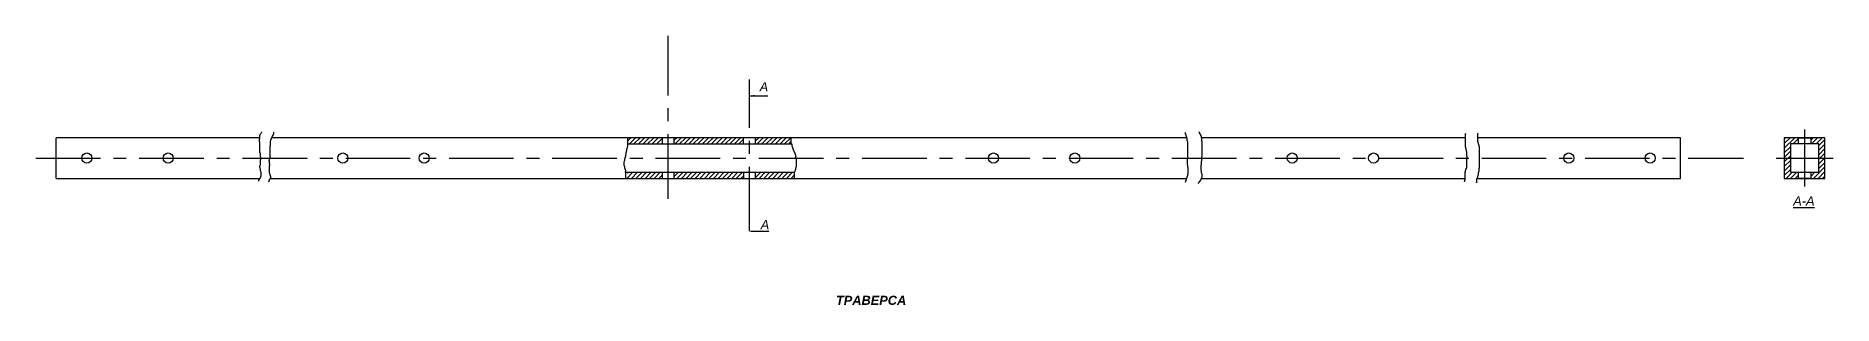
# Model space of a CAD drawing. Header units: millimetres. Extents: x -10 to 874, y -62 to 70.
import ezdxf

# ---------------------------------------------------------------- set-up
doc = ezdxf.new("R2010")
doc.units = ezdxf.units.MM
doc.linetypes.add('CENTER', pattern=[50.8, 31.75, -6.35, 6.35, -6.35])
doc.layers.get('0').update_dxf_attribs({"color": 18, "lineweight": 25, "true_color": 0x000000})
doc.styles.add('textstyle3', font='YuGothR.ttc')
doc.dimstyles.new('QCADDimStyle', dxfattribs={"dimtxt": 2.5, "dimasz": 2.5, "dimexe": 1.25, "dimexo": 0.625, "dimtad": 1, "dimtoh": 1, "dimdec": 4, "dimdsep": 46, "dimtxsty": 'Standard', "dimcen": 0.09, "dimadec": 0, "dimazin": 2, "dimtfac": 1, "dimtdec": 4, "dimtofl": 0, "dimtmove": 2, "dimatfit": 3, "dimfxl": 1, "dimtolj": 1, "dimtzin": 0, "dimarcsym": 0})

msp = doc.modelspace()

# ---------------------------------------------------------------- hatches: boundary and pattern name
at = {"transparency": 33554687}
h = msp.add_hatch(dxfattribs=at)
h.set_pattern_fill('ANSI31', color=256, scale=0.5, style=0, pattern_type=0)
h.paths.add_polyline_path([(298, 20), (281.19, 20), (281.19, 17), (298, 17)], flags=0)
h = msp.add_hatch(dxfattribs=at)
h.set_pattern_fill('ANSI31', color=256, scale=0.5, style=0, pattern_type=0)
h.paths.add_polyline_path([(338, 20), (304, 20), (304, 17), (338, 17)], flags=0)
h = msp.add_hatch(dxfattribs=at)
h.set_pattern_fill('ANSI31', color=256, scale=0.5, style=0, pattern_type=0)
h.paths.add_polyline_path([(361.41, 20), (344, 20), (344, 17), (361.41, 17)], flags=0)
h = msp.add_hatch(dxfattribs=at)
h.set_pattern_fill('ANSI31', color=256, scale=0.5, style=0, pattern_type=0)
h.paths.add_polyline_path([(857, 20), (850, 20), (850, 10), (850, 0), (857, 0), (857, 3), (853, 3), (853, 10), (853, 17), (857, 17)], flags=0)
h = msp.add_hatch(dxfattribs=at)
h.set_pattern_fill('ANSI31', color=256, scale=0.5, style=0, pattern_type=0)
h.paths.add_polyline_path([(870, 20), (863, 20), (863, 17), (867, 17), (867, 10), (867, 3), (863, 3), (863, 0), (870, 0), (870, 10)], flags=0)
h = msp.add_hatch(dxfattribs=at)
h.set_pattern_fill('ANSI31', color=256, scale=0.5, style=0, pattern_type=0)
h.paths.add_polyline_path([(297.96, 3.01), (281.15, 3.01), (280, 0), (297.96, 0.01)], flags=0)
h = msp.add_hatch(dxfattribs=at)
h.set_pattern_fill('ANSI31', color=256, scale=0.5, style=0, pattern_type=0)
h.paths.add_polyline_path([(338, 3), (304.1, 2.99), (304.1, -0.01), (338, 0)], flags=0)
h = msp.add_hatch(dxfattribs=at)
h.set_pattern_fill('ANSI31', color=256, scale=0.5, style=0, pattern_type=0)
h.paths.add_polyline_path([(362.98, 3.01), (344.12, 3), (344.12, 0), (362.98, 0)], flags=0)

# ---------------------------------------------------------------- linework, layer by layer
at = {"linetype": 'CENTER'}
for p, q in [((301, -10), (301, 70)), ((341, -26.01), (341, 48.59)), ((860, 24), (860, -4)), ((-10, 10), (830, 10)), ((846, 10), (874, 10))]:
    msp.add_line(p, q, dxfattribs=at)
for p, q in [((0, 0), (0, 20)), ((100.04, 19.46), (100.12, 19.63)), ((100.04, 19.38), (100.04, 19.46)), ((100.04, 19.12), (100.04, 19.38)), ((100.04, 18.87), (100.04, 19.12)), ((100.04, 18.7), (100.04, 18.87)), ((100.04, 18.53), (100.04, 18.7)), ((100.04, 18.2), (100.04, 18.53)), ((100.04, 18.03), (100.04, 18.2)), ((100.12, 17.86), (100.04, 18.03)), ((100.12, 21.15), (100.21, 21.4)), ((100.12, 21.06), (100.12, 21.15)), ((100.12, 20.9), (100.12, 21.06)), ((100.12, 20.81), (100.12, 20.9)), ((100.12, 20.9), (100.12, 20.9)), ((100.12, 20.64), (100.12, 20.81)), ((100.12, 20.47), (100.12, 20.64)), ((100.12, 20.39), (100.12, 20.47)), ((100.12, 20.31), (100.12, 20.39)), ((100.12, 20.14), (100.12, 20.31)), ((100.12, 19.97), (100.12, 20.14)), ((100.12, 19.72), (100.12, 19.97)), ((100.12, 19.63), (100.12, 19.72)), ((100.12, 17.61), (100.12, 17.86)), ((100.21, 21.4), (100.29, 21.4)), ((100.29, 21.4), (100.38, 21.66)), ((100.38, 21.66), (100.54, 21.74)), ((100.54, 21.74), (100.63, 21.99)), ((100.63, 21.99), (100.71, 22.16)), ((100.71, 22.16), (100.88, 22.5)), ((100.88, 22.5), (101.05, 22.67)), ((101.05, 22.67), (101.14, 22.75)), ((101.14, 22.84), (101.14, 22.92)), ((101.14, 22.75), (101.14, 22.84)), ((105.35, 18.45), (105.27, 18.2)), ((105.27, 18.2), (105.27, 18.11)), ((105.27, 18.11), (105.27, 17.94)), ((105.27, 17.94), (105.27, 17.77)), ((105.27, 17.77), (105.27, 17.69)), ((105.27, 17.69), (105.27, 17.52)), ((105.44, 18.7), (105.35, 18.7)), ((105.35, 18.7), (105.35, 18.45)), ((105.35, 18.45), (105.35, 18.45)), ((105.52, 18.96), (105.44, 18.96)), ((105.44, 18.96), (105.44, 18.87)), ((105.44, 18.87), (105.44, 18.79)), ((105.44, 18.79), (105.44, 18.7)), ((105.61, 19.29), (105.52, 19.21)), ((105.52, 19.21), (105.52, 19.12)), ((105.52, 19.12), (105.52, 18.96)), ((105.69, 19.38), (105.61, 19.29)), ((105.78, 19.46), (105.69, 19.38)), ((105.86, 19.72), (105.78, 19.72)), ((105.78, 19.72), (105.78, 19.63)), ((105.78, 19.63), (105.78, 19.46)), ((105.78, 19.46), (105.78, 19.46)), ((105.94, 19.88), (105.86, 19.8)), ((105.86, 19.8), (105.86, 19.72)), ((105.86, 19.72), (105.86, 19.72)), ((106.03, 20.05), (105.94, 19.97)), ((105.94, 19.97), (105.94, 19.97)), ((105.94, 19.97), (105.94, 19.88)), ((106.11, 20.31), (106.03, 20.22)), ((106.03, 20.22), (106.03, 20.22)), ((106.03, 20.22), (106.03, 20.14)), ((106.03, 20.14), (106.03, 20.05)), ((106.2, 20.47), (106.11, 20.39)), ((106.11, 20.39), (106.11, 20.31)), ((106.28, 20.64), (106.2, 20.56)), ((106.2, 20.56), (106.2, 20.47)), ((106.2, 20.47), (106.2, 20.47)), ((106.37, 20.98), (106.28, 20.9)), ((106.28, 20.9), (106.28, 20.81)), ((106.28, 20.81), (106.28, 20.73)), ((106.28, 20.73), (106.28, 20.64)), ((106.45, 21.06), (106.37, 20.98)), ((106.37, 20.98), (106.37, 20.98)), ((106.53, 21.23), (106.45, 21.23)), ((106.45, 21.23), (106.45, 21.15)), ((106.45, 21.15), (106.45, 21.06)), ((106.62, 21.49), (106.53, 21.49)), ((106.53, 21.49), (106.53, 21.4)), ((106.53, 21.4), (106.53, 21.32)), ((106.53, 21.32), (106.53, 21.23)), ((106.53, 21.23), (106.53, 21.23)), ((106.7, 21.66), (106.62, 21.66)), ((106.62, 21.66), (106.62, 21.57)), ((106.62, 21.57), (106.62, 21.49)), ((106.79, 21.82), (106.7, 21.74)), ((106.7, 21.74), (106.7, 21.74)), ((106.7, 21.74), (106.7, 21.66)), ((106.87, 22.75), (106.79, 22.58)), ((106.79, 22.58), (106.79, 22.5)), ((106.79, 22.5), (106.79, 22.41)), ((106.79, 22.41), (106.79, 22.33)), ((106.79, 22.33), (106.79, 22.25)), ((106.79, 22.25), (106.79, 22.16)), ((106.79, 22.16), (106.79, 21.99)), ((106.79, 21.99), (106.79, 21.91)), ((106.79, 21.91), (106.79, 21.82)), ((281.19, 17), (281.19, 20)), ((304, 17), (304, 20)), ((338, 17), (338, 20)), ((344, 17), (344, 20)), ((361.41, 20.03), (361.41, 17)), ((361.78, 19.93), (361.78, 19.93)), ((555.44, 22.35), (555.44, 22.55)), ((555.44, 22.25), (555.44, 22.35)), ((555.54, 22.15), (555.44, 22.25)), ((555.54, 21.84), (555.54, 22.15)), ((555.54, 21.74), (555.54, 21.84)), ((555.75, 21.44), (555.54, 21.74)), ((555.75, 21.34), (555.75, 21.44)), ((555.75, 21.23), (555.75, 21.34)), ((555.75, 21.13), (555.75, 21.23)), ((555.75, 21.23), (555.75, 21.23)), ((555.85, 20.93), (555.75, 21.13)), ((555.85, 20.83), (555.85, 20.93)), ((555.95, 20.63), (555.85, 20.83)), ((555.95, 20.53), (555.95, 20.63)), ((556.05, 20.32), (555.95, 20.53)), ((556.05, 20.12), (556.05, 20.32)), ((556.05, 20.32), (556.05, 20.32)), ((556.05, 20.02), (556.05, 20.12)), ((556.05, 19.92), (556.05, 20.02)), ((556.05, 19.82), (556.05, 19.92)), ((556.25, 19.72), (556.05, 19.82)), ((556.25, 19.51), (556.25, 19.72)), ((556.35, 19.21), (556.25, 19.51)), ((556.35, 19.01), (556.35, 19.21)), ((556.35, 18.8), (556.35, 19.01)), ((556.35, 18.6), (556.35, 18.8)), ((556.46, 18.5), (556.35, 18.6)), ((556.46, 18.3), (556.46, 18.5)), ((556.46, 18.2), (556.46, 18.3)), ((556.46, 18.1), (556.46, 18.2)), ((556.56, 17.89), (556.46, 18.1)), ((556.56, 17.69), (556.56, 17.89)), ((556.56, 17.59), (556.56, 17.69)), ((562.02, 22.85), (562.02, 22.75)), ((562.02, 22.75), (562.12, 22.75)), ((562.12, 22.75), (562.12, 22.55)), ((562.12, 22.55), (562.23, 22.55)), ((562.23, 22.55), (562.23, 22.55)), ((562.23, 22.55), (562.33, 22.45)), ((562.33, 22.45), (562.33, 22.35)), ((562.33, 22.35), (562.33, 22.25)), ((562.33, 22.25), (562.43, 22.15)), ((562.43, 22.15), (562.43, 22.04)), ((562.43, 22.04), (562.53, 21.94)), ((562.53, 21.94), (562.63, 21.94)), ((562.63, 21.94), (562.63, 21.84)), ((562.63, 21.84), (562.63, 21.74)), ((562.63, 21.74), (562.63, 21.64)), ((562.63, 21.64), (562.63, 21.64)), ((562.63, 21.64), (562.73, 21.54)), ((562.73, 21.54), (562.73, 21.44)), ((562.73, 21.44), (562.83, 21.34)), ((562.83, 21.34), (562.93, 21.34)), ((562.93, 21.34), (562.93, 21.23)), ((562.93, 21.23), (562.93, 21.13)), ((562.93, 21.13), (563.04, 21.03)), ((563.04, 21.03), (563.04, 21.03)), ((563.04, 21.03), (563.04, 20.93)), ((563.04, 20.93), (563.14, 20.83)), ((563.14, 20.83), (563.14, 20.73)), ((563.14, 20.73), (563.14, 20.73)), ((563.14, 20.73), (563.24, 20.53)), ((563.24, 20.53), (563.24, 20.42)), ((563.24, 20.42), (563.24, 20.42)), ((563.24, 20.42), (563.24, 20.32)), ((563.24, 20.32), (563.24, 20.22)), ((563.24, 20.22), (563.34, 20.12)), ((563.34, 20.12), (563.34, 20.12)), ((563.34, 20.12), (563.34, 20.02)), ((563.34, 20.02), (563.34, 19.82)), ((563.34, 19.82), (563.34, 19.82)), ((563.34, 19.82), (563.34, 19.72)), ((563.34, 19.72), (563.34, 19.61)), ((563.34, 19.61), (563.34, 19.51)), ((563.34, 19.51), (563.34, 19.51)), ((563.34, 19.51), (563.34, 19.41)), ((563.34, 19.41), (563.34, 19.31)), ((563.34, 19.31), (563.34, 19.21)), ((563.34, 19.21), (563.34, 19.11)), ((563.34, 19.11), (563.34, 19.01)), ((563.34, 19.01), (563.34, 18.91)), ((563.34, 18.91), (563.34, 18.8)), ((563.34, 18.8), (563.34, 18.6)), ((563.34, 18.6), (563.34, 18.6)), ((563.34, 18.6), (563.34, 18.5)), ((563.34, 18.5), (563.34, 18.4)), ((563.34, 18.4), (563.34, 18.3)), ((563.34, 18.3), (563.44, 18.3)), ((563.44, 18.3), (563.44, 18.2)), ((563.44, 18.2), (563.44, 17.99)), ((563.44, 17.99), (563.44, 17.69)), ((563.44, 17.69), (563.44, 17.69)), ((563.44, 17.69), (563.54, 17.49)), ((693.19, 21.87), (693.19, 21.99)), ((693.19, 21.99), (693.19, 21.87)), ((693.19, 21.74), (693.19, 21.87)), ((693.19, 21.5), (693.19, 21.74)), ((693.19, 21.26), (693.19, 21.5)), ((693.19, 21.14), (693.19, 21.26)), ((693.19, 21.02), (693.19, 21.14)), ((693.19, 20.89), (693.19, 21.02)), ((693.19, 21.02), (693.19, 21.02)), ((693.19, 20.77), (693.19, 20.89)), ((693.19, 20.65), (693.19, 20.77)), ((693.19, 20.41), (693.19, 20.65)), ((693.19, 20.29), (693.19, 20.41)), ((693.19, 20.04), (693.19, 20.29)), ((693.19, 19.92), (693.19, 20.04)), ((693.19, 19.68), (693.19, 19.92)), ((693.19, 19.56), (693.19, 19.68)), ((693.19, 19.31), (693.19, 19.56)), ((693.19, 19.56), (693.19, 19.56)), ((693.19, 19.19), (693.19, 19.31)), ((693.19, 18.83), (693.19, 19.19)), ((693.19, 19.19), (693.19, 19.19)), ((693.19, 18.59), (693.19, 18.83)), ((693.19, 18.46), (693.19, 18.59)), ((693.19, 18.22), (693.19, 18.46)), ((693.19, 17.98), (693.19, 18.22)), ((693.19, 17.74), (693.19, 17.98)), ((693.19, 17.37), (693.19, 17.74)), ((693.19, 17.74), (693.19, 17.74)), ((699.02, 22.23), (699.02, 22.11)), ((699.02, 22.11), (699.02, 21.99)), ((699.02, 21.99), (699.02, 21.87)), ((699.02, 21.87), (699.02, 21.87)), ((699.02, 21.87), (699.02, 21.87)), ((699.02, 21.87), (699.02, 21.74)), ((699.02, 21.74), (699.02, 21.62)), ((699.02, 21.62), (699.02, 21.5)), ((699.02, 21.5), (699.02, 21.5)), ((699.02, 21.5), (699.02, 21.38)), ((699.02, 21.38), (699.02, 21.26)), ((699.02, 21.26), (699.02, 21.14)), ((699.02, 21.14), (699.02, 21.14)), ((699.02, 21.14), (699.02, 21.02)), ((699.02, 21.02), (699.02, 20.89)), ((699.02, 20.89), (699.02, 20.77)), ((699.02, 20.77), (699.02, 20.77)), ((699.02, 20.77), (699.02, 20.65)), ((699.02, 20.65), (699.02, 20.53)), ((699.02, 20.53), (699.02, 20.41)), ((699.02, 20.41), (699.02, 20.41)), ((699.02, 20.41), (699.02, 20.29)), ((699.02, 20.29), (699.02, 20.17)), ((699.02, 20.17), (699.02, 20.04)), ((699.02, 20.04), (699.02, 20.04)), ((699.02, 20.04), (699.02, 19.92)), ((699.02, 19.92), (699.02, 19.8)), ((699.02, 19.8), (699.02, 19.68)), ((699.02, 19.68), (699.02, 19.68)), ((699.02, 19.68), (699.02, 19.56)), ((699.02, 19.56), (699.02, 19.44)), ((699.02, 19.44), (699.02, 19.31)), ((699.02, 19.31), (699.02, 19.31)), ((699.02, 19.31), (699.02, 19.19)), ((699.02, 19.19), (699.02, 19.07)), ((699.02, 19.07), (699.14, 18.95)), ((699.14, 18.95), (699.14, 18.95)), ((699.14, 18.95), (699.14, 18.83)), ((699.14, 18.83), (699.14, 18.71)), ((699.14, 18.71), (699.14, 18.59)), ((699.14, 18.59), (699.14, 18.59)), ((699.14, 18.59), (699.14, 18.34)), ((699.14, 18.34), (699.14, 18.22)), ((699.14, 18.22), (699.14, 18.22)), ((699.14, 18.22), (699.14, 18.1)), ((699.14, 18.1), (699.26, 17.98)), ((699.26, 17.98), (699.26, 17.86)), ((699.26, 17.86), (699.26, 17.86)), ((699.26, 17.86), (699.26, 17.74)), ((699.26, 17.74), (699.26, 17.61)), ((799, 0), (799, 20)), ((857, 20), (850, 20)), ((850, 20), (850, 0)), ((863, 20), (857, 20)), ((857, 17), (857, 20)), ((857, 20), (863, 20)), ((870, 20), (863, 20)), ((863, 20), (863, 17)), ((870, 0), (870, 20)), ((100.12, 17.44), (100.12, 17.61)), ((100.12, 17.18), (100.12, 17.44)), ((100.12, 16.85), (100.12, 17.18)), ((100.12, 16.68), (100.12, 16.85)), ((100.12, 16.34), (100.12, 16.68)), ((100.12, 16.09), (100.12, 16.34)), ((100.12, 15.83), (100.12, 16.09)), ((100.12, 15.67), (100.12, 15.83)), ((100.12, 15.41), (100.12, 15.67)), ((100.12, 15.16), (100.12, 15.41)), ((100.12, 14.91), (100.12, 15.16)), ((100.12, 14.74), (100.12, 14.91)), ((100.12, 14.4), (100.12, 14.74)), ((100.12, 14.32), (100.12, 14.4)), ((100.12, 14.15), (100.12, 14.32)), ((100.12, 13.89), (100.12, 14.15)), ((100.12, 13.64), (100.12, 13.89)), ((100.21, 13.3), (100.12, 13.64)), ((100.21, 13.05), (100.21, 13.3)), ((100.21, 12.8), (100.21, 13.05)), ((100.29, 12.63), (100.21, 12.8)), ((100.29, 12.38), (100.29, 12.63)), ((100.38, 12.12), (100.29, 12.38)), ((100.38, 11.87), (100.38, 12.12)), ((100.46, 11.53), (100.38, 11.87)), ((100.46, 11.36), (100.46, 11.53)), ((100.46, 11.11), (100.46, 11.36)), ((100.46, 10.86), (100.46, 11.11)), ((100.54, 10.77), (100.46, 10.86)), ((100.54, 10.52), (100.54, 10.77)), ((100.63, 10.27), (100.54, 10.52)), ((100.54, 9.17), (100.63, 9.34)), ((100.54, 8.83), (100.54, 9.17)), ((100.63, 10.18), (100.63, 10.27)), ((100.63, 10.01), (100.63, 10.18)), ((100.63, 9.85), (100.63, 10.01)), ((100.63, 9.76), (100.63, 9.85)), ((100.63, 9.68), (100.63, 9.76)), ((100.63, 9.34), (100.63, 9.68)), ((104.76, 9.34), (104.68, 9.25)), ((104.68, 9.25), (104.68, 9.09)), ((104.68, 9.09), (104.68, 8.83)), ((104.85, 9.68), (104.76, 9.59)), ((104.76, 9.59), (104.76, 9.34)), ((104.93, 10.1), (104.85, 9.93)), ((104.85, 9.93), (104.85, 9.85)), ((104.85, 9.85), (104.85, 9.68)), ((105.02, 10.35), (104.93, 10.18)), ((104.93, 10.18), (104.93, 10.1)), ((105.1, 11.45), (105.02, 11.36)), ((105.02, 11.36), (105.02, 11.28)), ((105.02, 11.28), (105.02, 11.11)), ((105.02, 11.11), (105.02, 11.03)), ((105.02, 11.03), (105.02, 10.94)), ((105.02, 10.94), (105.02, 10.69)), ((105.02, 10.69), (105.02, 10.52)), ((105.02, 10.52), (105.02, 10.35)), ((105.18, 15.92), (105.1, 15.75)), ((105.1, 15.75), (105.1, 15.67)), ((105.1, 15.67), (105.1, 15.58)), ((105.1, 15.58), (105.1, 15.41)), ((105.1, 15.41), (105.1, 15.24)), ((105.1, 15.24), (105.1, 15.08)), ((105.1, 15.08), (105.1, 14.82)), ((105.1, 14.82), (105.1, 14.74)), ((105.1, 14.74), (105.1, 14.65)), ((105.1, 14.65), (105.1, 14.57)), ((105.1, 14.57), (105.1, 14.4)), ((105.1, 14.4), (105.1, 14.32)), ((105.1, 14.32), (105.1, 14.23)), ((105.1, 14.23), (105.1, 14.06)), ((105.1, 14.06), (105.1, 13.89)), ((105.1, 13.89), (105.1, 13.81)), ((105.1, 13.81), (105.1, 13.73)), ((105.1, 13.73), (105.1, 13.64)), ((105.1, 13.64), (105.1, 13.56)), ((105.1, 13.56), (105.1, 13.47)), ((105.1, 13.47), (105.1, 13.3)), ((105.1, 13.3), (105.1, 13.14)), ((105.1, 13.14), (105.1, 12.88)), ((105.1, 12.88), (105.1, 12.88)), ((105.1, 12.88), (105.1, 12.63)), ((105.1, 12.63), (105.1, 12.46)), ((105.1, 12.46), (105.1, 12.38)), ((105.1, 12.38), (105.1, 12.29)), ((105.1, 12.29), (105.1, 12.21)), ((105.1, 12.21), (105.1, 11.87)), ((105.1, 11.87), (105.1, 11.79)), ((105.1, 11.79), (105.1, 11.7)), ((105.1, 11.7), (105.1, 11.62)), ((105.1, 11.62), (105.1, 11.45)), ((105.27, 17.35), (105.18, 17.02)), ((105.18, 17.02), (105.18, 16.93)), ((105.18, 16.93), (105.18, 16.68)), ((105.18, 16.68), (105.18, 16.68)), ((105.18, 16.68), (105.18, 16.59)), ((105.18, 16.59), (105.18, 16.43)), ((105.18, 16.43), (105.18, 16.34)), ((105.18, 16.34), (105.18, 16.17)), ((105.18, 16.17), (105.18, 15.92)), ((105.27, 17.52), (105.27, 17.44)), ((105.27, 17.44), (105.27, 17.35)), ((279.51, 8.6), (279.63, 8.96)), ((279.63, 9.32), (279.87, 10.16)), ((279.63, 8.96), (279.63, 9.32)), ((279.87, 10.16), (280.11, 11.12)), ((280.11, 11.36), (280.23, 11.6)), ((280.11, 11.12), (280.11, 11.36)), ((280.23, 11.6), (280.35, 11.84)), ((280.35, 12.92), (280.47, 13.04)), ((280.35, 12.56), (280.35, 12.92)), ((280.35, 12.44), (280.35, 12.56)), ((280.35, 12.2), (280.35, 12.44)), ((280.35, 11.84), (280.35, 12.2)), ((280.47, 13.28), (280.59, 13.64)), ((280.47, 13.04), (280.47, 13.28)), ((280.59, 13.64), (280.71, 14)), ((280.71, 14.36), (280.83, 14.84)), ((280.71, 14.24), (280.71, 14.36)), ((280.71, 14), (280.71, 14.24)), ((280.83, 14.84), (280.95, 15.2)), ((280.95, 15.44), (281.07, 15.92)), ((280.95, 15.2), (280.95, 15.44)), ((281.07, 16.4), (281.19, 16.76)), ((281.07, 15.92), (281.07, 16.4)), ((281.19, 16.76), (281.19, 17)), ((361.66, 17.05), (361.66, 17.05)), ((361.66, 17.05), (361.66, 16.93)), ((361.66, 16.93), (361.78, 16.93)), ((361.78, 16.93), (361.78, 16.69)), ((361.78, 16.69), (361.78, 16.69)), ((361.78, 16.69), (361.78, 16.33)), ((361.78, 16.33), (361.78, 16.33)), ((361.78, 16.33), (361.9, 15.97)), ((361.9, 15.97), (362.02, 15.73)), ((362.02, 15.73), (362.02, 15.49)), ((362.02, 15.49), (362.14, 15.37)), ((362.14, 15.37), (362.14, 15.13)), ((362.14, 15.13), (362.14, 15.01)), ((362.14, 15.01), (362.14, 14.89)), ((362.14, 14.89), (362.26, 14.89)), ((362.26, 14.89), (362.26, 14.77)), ((362.26, 14.77), (362.38, 14.65)), ((362.38, 14.65), (362.38, 14.41)), ((362.38, 14.41), (362.5, 14.29)), ((362.5, 14.29), (362.5, 14.17)), ((362.5, 14.17), (362.5, 14.05)), ((362.5, 14.05), (362.5, 13.93)), ((362.5, 13.93), (362.62, 13.81)), ((362.62, 13.81), (362.62, 13.69)), ((362.62, 13.69), (362.86, 13.45)), ((362.86, 13.45), (362.86, 13.21)), ((362.86, 13.21), (362.98, 13.09)), ((362.98, 13.09), (362.98, 12.97)), ((362.98, 12.97), (363.1, 12.73)), ((363.1, 12.73), (363.1, 12.73)), ((363.1, 12.73), (363.22, 12.61)), ((363.22, 12.61), (363.22, 12.37)), ((363.22, 12.37), (363.22, 12.25)), ((363.22, 12.25), (363.34, 12.01)), ((363.34, 12.01), (363.46, 12.01)), ((363.46, 12.01), (363.46, 11.77)), ((363.46, 11.77), (363.58, 11.65)), ((363.58, 11.65), (363.58, 11.41)), ((363.58, 11.41), (363.58, 11.29)), ((363.58, 11.29), (363.58, 11.29)), ((363.58, 11.29), (363.58, 11.17)), ((363.58, 11.17), (363.58, 11.05)), ((363.58, 11.05), (363.58, 10.93)), ((363.58, 10.93), (363.7, 10.93)), ((363.7, 10.93), (363.7, 10.69)), ((363.7, 10.69), (363.7, 10.57)), ((363.7, 10.57), (363.82, 10.33)), ((363.82, 10.33), (363.82, 10.21)), ((363.82, 10.21), (363.94, 10.09)), ((363.94, 10.09), (363.94, 9.97)), ((363.94, 9.97), (363.94, 9.85)), ((363.94, 9.85), (363.94, 9.61)), ((363.94, 9.61), (363.94, 9.49)), ((363.94, 9.49), (363.94, 9.25)), ((363.94, 9.25), (363.94, 9.13)), ((363.94, 9.13), (363.94, 8.89)), ((363.94, 8.89), (363.94, 8.41)), ((556.46, 10), (556.56, 10.2)), ((556.46, 9.59), (556.46, 10)), ((556.46, 9.39), (556.46, 9.59)), ((556.46, 9.09), (556.46, 9.39)), ((556.46, 8.88), (556.46, 9.09)), ((556.46, 8.58), (556.46, 8.88)), ((556.56, 17.29), (556.56, 17.59)), ((556.56, 17.19), (556.56, 17.29)), ((556.56, 16.88), (556.56, 17.19)), ((556.56, 16.68), (556.56, 16.88)), ((556.56, 16.27), (556.56, 16.68)), ((556.56, 15.87), (556.56, 16.27)), ((556.56, 15.77), (556.56, 15.87)), ((556.56, 15.67), (556.56, 15.77)), ((556.56, 15.46), (556.56, 15.67)), ((556.56, 15.16), (556.56, 15.46)), ((556.56, 14.55), (556.56, 15.16)), ((556.56, 14.25), (556.56, 14.55)), ((556.56, 14.15), (556.56, 14.25)), ((556.56, 13.64), (556.56, 14.15)), ((556.56, 13.44), (556.56, 13.64)), ((556.56, 13.64), (556.56, 13.64)), ((556.56, 13.14), (556.56, 13.44)), ((556.56, 12.83), (556.56, 13.14)), ((556.56, 12.73), (556.56, 12.83)), ((556.56, 12.33), (556.56, 12.73)), ((556.56, 12.12), (556.56, 12.33)), ((556.56, 11.82), (556.56, 12.12)), ((556.56, 11.52), (556.56, 11.82)), ((556.56, 11.31), (556.56, 11.52)), ((556.56, 11.01), (556.56, 11.31)), ((556.56, 10.91), (556.56, 11.01)), ((556.56, 10.61), (556.56, 10.91)), ((556.56, 10.4), (556.56, 10.61)), ((556.56, 10.3), (556.56, 10.4)), ((556.56, 10.2), (556.56, 10.3)), ((563.44, 10.81), (563.34, 10.5)), ((563.34, 10.5), (563.34, 10.3)), ((563.34, 10.3), (563.34, 9.9)), ((563.34, 9.9), (563.34, 9.8)), ((563.34, 9.8), (563.34, 9.69)), ((563.34, 9.69), (563.34, 9.39)), ((563.34, 9.39), (563.34, 9.19)), ((563.34, 9.19), (563.34, 8.88)), ((563.34, 8.88), (563.34, 8.58)), ((563.54, 11.31), (563.44, 11.21)), ((563.44, 11.21), (563.44, 11.01)), ((563.44, 11.01), (563.44, 10.81)), ((563.54, 17.49), (563.54, 17.39)), ((563.54, 17.39), (563.54, 17.19)), ((563.54, 17.19), (563.54, 17.08)), ((563.54, 17.08), (563.54, 16.98)), ((563.54, 16.98), (563.54, 16.88)), ((563.54, 16.88), (563.54, 16.78)), ((563.54, 16.78), (563.54, 16.68)), ((563.54, 16.68), (563.54, 16.58)), ((563.54, 16.58), (563.54, 16.38)), ((563.54, 16.38), (563.54, 16.27)), ((563.54, 16.27), (563.54, 16.17)), ((563.54, 16.17), (563.54, 15.97)), ((563.54, 15.97), (563.54, 15.67)), ((563.54, 15.67), (563.54, 15.57)), ((563.54, 15.57), (563.54, 15.36)), ((563.54, 15.36), (563.54, 15.16)), ((563.54, 15.16), (563.54, 15.06)), ((563.54, 15.06), (563.54, 14.86)), ((563.54, 14.86), (563.54, 14.76)), ((563.54, 14.76), (563.54, 14.45)), ((563.54, 14.45), (563.54, 14.25)), ((563.54, 14.25), (563.54, 14.05)), ((563.54, 14.05), (563.54, 13.74)), ((563.54, 13.74), (563.54, 13.74)), ((563.54, 13.74), (563.54, 13.44)), ((563.54, 13.44), (563.54, 13.24)), ((563.54, 13.24), (563.54, 13.14)), ((563.54, 13.14), (563.54, 12.83)), ((563.54, 12.83), (563.54, 12.73)), ((563.54, 12.73), (563.54, 12.53)), ((563.54, 12.53), (563.54, 12.43)), ((563.54, 12.43), (563.54, 12.22)), ((563.54, 12.22), (563.54, 12.02)), ((563.54, 12.02), (563.54, 11.72)), ((563.54, 11.72), (563.54, 11.52)), ((563.54, 11.52), (563.54, 11.31)), ((693.19, 17.13), (693.19, 17.37)), ((693.19, 17.37), (693.19, 17.37)), ((693.19, 16.89), (693.19, 17.13)), ((693.19, 16.64), (693.19, 16.89)), ((693.19, 16.52), (693.19, 16.64)), ((693.19, 16.28), (693.19, 16.52)), ((693.19, 16.04), (693.19, 16.28)), ((693.19, 16.28), (693.19, 16.28)), ((693.19, 15.91), (693.19, 16.04)), ((693.19, 15.67), (693.19, 15.91)), ((693.19, 15.55), (693.19, 15.67)), ((693.31, 15.31), (693.19, 15.55)), ((693.43, 14.94), (693.31, 15.31)), ((693.43, 14.7), (693.43, 14.94)), ((693.55, 14.46), (693.43, 14.7)), ((693.55, 14.09), (693.55, 14.46)), ((693.67, 13.73), (693.55, 14.09)), ((693.67, 13.36), (693.67, 13.73)), ((693.67, 13.24), (693.67, 13.36)), ((693.79, 13), (693.67, 13.24)), ((693.79, 12.76), (693.79, 13)), ((693.91, 12.63), (693.79, 12.76)), ((693.79, 8.99), (693.91, 9.11)), ((693.79, 8.87), (693.79, 8.99)), ((693.79, 8.62), (693.79, 8.87)), ((693.91, 12.27), (693.91, 12.63)), ((693.91, 12.15), (693.91, 12.27)), ((693.91, 11.9), (693.91, 12.15)), ((693.91, 11.66), (693.91, 11.9)), ((693.91, 11.42), (693.91, 11.66)), ((693.91, 11.18), (693.91, 11.42)), ((693.91, 11.05), (693.91, 11.18)), ((694.04, 10.81), (693.91, 11.05)), ((693.91, 9.6), (694.04, 9.72)), ((693.91, 9.48), (693.91, 9.6)), ((693.91, 9.35), (693.91, 9.48)), ((693.91, 9.23), (693.91, 9.35)), ((693.91, 9.35), (693.91, 9.35)), ((693.91, 9.11), (693.91, 9.23)), ((694.04, 10.69), (694.04, 10.81)), ((694.04, 10.81), (694.04, 10.81)), ((694.04, 10.57), (694.04, 10.69)), ((694.04, 10.45), (694.04, 10.57)), ((694.04, 10.33), (694.04, 10.45)), ((694.04, 10.08), (694.04, 10.33)), ((694.04, 9.96), (694.04, 10.08)), ((694.04, 9.72), (694.04, 9.96)), ((699.26, 17.61), (699.26, 17.49)), ((699.26, 17.49), (699.26, 17.49)), ((699.26, 17.49), (699.38, 17.49)), ((699.38, 17.49), (699.38, 17.37)), ((699.38, 17.37), (699.38, 17.25)), ((699.38, 17.25), (699.38, 17.13)), ((699.38, 17.13), (699.5, 17.13)), ((699.5, 17.13), (699.5, 17.13)), ((699.5, 17.13), (699.5, 17.01)), ((699.5, 17.01), (699.62, 16.89)), ((699.62, 16.89), (699.62, 16.76)), ((699.62, 16.76), (699.62, 16.76)), ((699.62, 16.76), (699.62, 16.64)), ((699.62, 16.64), (699.62, 16.52)), ((699.62, 16.52), (699.62, 16.4)), ((699.62, 16.4), (699.62, 16.4)), ((699.62, 16.4), (699.75, 16.4)), ((699.75, 16.4), (699.75, 16.28)), ((699.75, 16.28), (699.75, 16.16)), ((699.75, 16.16), (699.75, 16.04)), ((699.75, 16.04), (699.75, 16.04)), ((699.75, 16.04), (699.75, 15.79)), ((699.75, 15.79), (699.75, 15.67)), ((699.75, 15.67), (699.87, 15.67)), ((699.87, 15.67), (699.87, 15.55)), ((699.87, 15.55), (699.87, 15.43)), ((699.87, 15.43), (699.87, 15.31)), ((699.87, 15.31), (699.99, 15.31)), ((699.99, 15.31), (699.99, 15.31)), ((699.99, 15.31), (699.99, 15.18)), ((699.99, 15.18), (699.99, 15.06)), ((699.99, 15.06), (699.99, 14.94)), ((699.99, 14.94), (699.99, 14.94)), ((699.99, 14.94), (699.99, 14.82)), ((699.99, 14.82), (699.99, 14.7)), ((699.99, 14.7), (699.99, 14.58)), ((699.99, 14.58), (699.99, 14.58)), ((699.99, 14.58), (699.99, 14.58)), ((699.99, 14.58), (699.99, 14.46)), ((699.99, 14.46), (699.99, 14.21)), ((699.99, 14.21), (699.99, 14.21)), ((699.99, 14.21), (699.99, 14.09)), ((699.99, 14.09), (699.99, 13.97)), ((699.99, 13.97), (699.99, 13.85)), ((699.99, 13.85), (699.99, 13.85)), ((699.99, 13.85), (699.99, 13.73)), ((699.99, 13.73), (699.99, 13.48)), ((699.99, 13.48), (699.99, 13.36)), ((699.99, 13.36), (699.99, 13.12)), ((699.99, 13.12), (699.99, 13.12)), ((699.99, 13.12), (699.99, 12.76)), ((699.99, 12.76), (699.99, 12.76)), ((699.99, 12.76), (699.99, 12.63)), ((699.99, 12.63), (699.99, 12.51)), ((699.99, 12.51), (699.99, 12.39)), ((699.99, 12.39), (699.99, 12.39)), ((699.99, 12.39), (699.99, 12.03)), ((699.99, 12.03), (699.99, 12.03)), ((699.99, 12.03), (699.99, 11.9)), ((699.99, 11.9), (699.99, 11.66)), ((699.99, 11.66), (699.99, 11.54)), ((699.99, 11.54), (699.99, 11.42)), ((699.99, 11.42), (699.99, 11.3)), ((699.99, 11.3), (699.99, 11.05)), ((699.99, 11.05), (699.99, 10.93)), ((699.99, 10.93), (699.99, 10.57)), ((699.99, 10.57), (699.99, 10.45)), ((699.99, 10.45), (699.99, 10.2)), ((699.99, 10.2), (699.99, 9.96)), ((699.99, 9.96), (699.99, 9.84)), ((699.99, 9.84), (699.99, 9.6)), ((699.99, 9.6), (699.99, 9.35)), ((699.99, 9.35), (699.99, 9.11)), ((699.99, 9.11), (699.99, 8.75)), ((857, 17), (853, 17)), ((853, 17), (853, 3)), ((863, 17), (857, 17)), ((863, 17), (857, 17)), ((867, 17), (863, 17)), ((867, 3), (867, 17)), ((0, 0), (100, 0)), ((100.12, -0.02), (100.21, 0.06)), ((100.21, 6.22), (100.29, 6.39)), ((100.21, 5.96), (100.21, 6.22)), ((100.21, 6.22), (100.21, 6.22)), ((100.21, 5.8), (100.21, 5.96)), ((100.21, 5.71), (100.21, 5.8)), ((100.21, 5.63), (100.21, 5.71)), ((100.21, 5.46), (100.21, 5.63)), ((100.21, 5.29), (100.21, 5.46)), ((100.29, 5.12), (100.21, 5.29)), ((100.21, 0.06), (100.29, 0.14)), ((100.29, 6.47), (100.38, 6.72)), ((100.29, 6.39), (100.29, 6.47)), ((100.29, 4.95), (100.29, 5.12)), ((100.29, 4.87), (100.29, 4.95)), ((100.38, 4.61), (100.29, 4.87)), ((100.29, 0.14), (100.38, 0.14)), ((100.38, 7.74), (100.46, 8.16)), ((100.38, 7.48), (100.38, 7.74)), ((100.38, 7.31), (100.38, 7.48)), ((100.38, 7.15), (100.38, 7.31)), ((100.38, 6.98), (100.38, 7.15)), ((100.38, 6.81), (100.38, 6.98)), ((100.38, 6.72), (100.38, 6.81)), ((100.38, 4.45), (100.38, 4.61)), ((100.46, 4.19), (100.38, 4.45)), ((100.38, 0.31), (100.38, 0.4)), ((100.38, 0.4), (100.46, 0.4)), ((100.38, 0.23), (100.38, 0.31)), ((100.38, 0.14), (100.38, 0.23)), ((100.46, 8.16), (100.54, 8.41)), ((100.46, 4.11), (100.46, 4.19)), ((100.46, 4.19), (100.46, 4.19)), ((100.46, 3.86), (100.46, 4.11)), ((100.54, 3.69), (100.46, 3.86)), ((100.46, 0.48), (100.46, 0.57)), ((100.46, 0.57), (100.54, 0.57)), ((100.46, 0.4), (100.46, 0.48)), ((100.54, 8.41), (100.54, 8.83)), ((100.54, 3.52), (100.54, 3.69)), ((100.63, 3.35), (100.54, 3.52)), ((100.54, 0.65), (100.63, 0.73)), ((100.54, 0.57), (100.54, 0.65)), ((100.71, 3.01), (100.63, 3.35)), ((100.63, 0.9), (100.71, 1.07)), ((100.63, 0.82), (100.63, 0.9)), ((100.63, 0.73), (100.63, 0.82)), ((100.71, 2.93), (100.71, 3.01)), ((100.71, 2.76), (100.71, 2.93)), ((100.71, 2.67), (100.71, 2.76)), ((100.71, 2.51), (100.71, 2.67)), ((100.71, 2.67), (100.71, 2.67)), ((100.71, 2.42), (100.71, 2.51)), ((100.8, 2.17), (100.71, 2.42)), ((100.71, 1.41), (100.8, 1.49)), ((100.71, 1.32), (100.71, 1.41)), ((100.71, 1.41), (100.71, 1.41)), ((100.71, 1.24), (100.71, 1.32)), ((100.71, 1.16), (100.71, 1.24)), ((100.71, 1.07), (100.71, 1.16)), ((100.8, 2.08), (100.8, 2.17)), ((100.8, 1.92), (100.8, 2.08)), ((100.8, 1.83), (100.8, 1.92)), ((100.8, 1.92), (100.8, 1.92)), ((100.8, 1.75), (100.8, 1.83)), ((100.8, 1.66), (100.8, 1.75)), ((100.8, 1.58), (100.8, 1.66)), ((100.8, 1.66), (100.8, 1.66)), ((100.8, 1.49), (100.8, 1.58)), ((104.68, 8.83), (104.59, 8.75)), ((104.59, 8.75), (104.59, 8.66)), ((104.59, 8.66), (104.68, 8.5)), ((104.68, 8.5), (104.68, 8.33)), ((104.68, 8.33), (104.68, 8.16)), ((104.68, 8.16), (104.68, 7.99)), ((104.68, 7.99), (104.68, 7.9)), ((104.68, 7.9), (104.68, 7.82)), ((104.68, 7.82), (104.76, 7.65)), ((104.76, 7.65), (104.76, 7.57)), ((104.76, 7.57), (104.76, 7.48)), ((104.76, 7.48), (104.85, 7.06)), ((104.85, 6.39), (104.76, 6.13)), ((104.76, 6.13), (104.76, 6.05)), ((104.76, 6.05), (104.76, 5.88)), ((104.76, 5.88), (104.76, 5.71)), ((104.76, 5.71), (104.76, 5.54)), ((104.76, 5.54), (104.76, 5.29)), ((104.76, 5.29), (104.76, 5.04)), ((104.76, 5.04), (104.76, 4.78)), ((104.76, 4.78), (104.76, 4.7)), ((104.76, 4.7), (104.76, 4.53)), ((104.76, 4.53), (104.76, 4.36)), ((104.76, 4.36), (104.76, 4.19)), ((104.76, 4.19), (104.76, 4.02)), ((104.76, 4.02), (104.76, 4.02)), ((104.76, 4.02), (104.76, 3.77)), ((104.76, 3.77), (104.76, 3.6)), ((104.76, 3.6), (104.76, 3.52)), ((104.76, 3.52), (104.76, 3.35)), ((104.76, 3.35), (104.76, 3.1)), ((104.76, 3.1), (104.76, 3.01)), ((104.76, 3.01), (104.76, 2.84)), ((104.76, 2.84), (104.76, 2.67)), ((104.76, 2.67), (104.85, 2.51)), ((104.85, 7.06), (104.85, 6.98)), ((104.85, 6.98), (104.85, 6.81)), ((104.85, 6.81), (104.85, 6.56)), ((104.85, 6.56), (104.85, 6.39)), ((104.85, 2.51), (104.93, 2.42)), ((104.93, 2.42), (104.93, 2.25)), ((104.93, 2.25), (105.02, 2)), ((105.02, 2), (105.1, 1.83)), ((105.1, 1.83), (105.1, 1.75)), ((105.1, 1.75), (105.18, 1.66)), ((105.18, 1.66), (105.18, 1.49)), ((105.18, 1.49), (105.27, 1.32)), ((105.27, 1.32), (105.27, 1.24)), ((105.27, 1.24), (105.35, 1.16)), ((105.35, 0.23), (105.27, 0.14)), ((105.27, 0.14), (105.27, -0.02)), ((105.27, 0), (280, 0)), ((105.35, 1.16), (105.44, 0.99)), ((105.44, 0.48), (105.35, 0.23)), ((105.44, 0.99), (105.44, 0.99)), ((105.44, 0.99), (105.44, 0.9)), ((105.44, 0.9), (105.44, 0.73)), ((105.44, 0.73), (105.44, 0.65)), ((105.44, 0.65), (105.44, 0.48)), ((279.39, 8), (279.51, 8.6)), ((279.39, 7.52), (279.39, 8)), ((279.39, 7.16), (279.39, 7.52)), ((279.39, 6.92), (279.39, 7.16)), ((279.39, 6.8), (279.39, 6.92)), ((279.39, 6.32), (279.39, 6.8)), ((279.39, 6.8), (279.39, 6.8)), ((279.63, 5.72), (279.39, 6.32)), ((279.75, 5), (279.63, 5.72)), ((280.11, 3.92), (279.75, 5)), ((280, 3), (280.11, 3.92)), ((280, 3), (298, 3)), ((280, 3), (280, 0)), ((280, 0), (298, 0)), ((297.96, 3), (304, 3)), ((298, 3), (298, 0)), ((298, 0), (304, 0)), ((304, 3), (338, 3.01)), ((304, 0), (304, 3)), ((304, 0), (338, 0)), ((338, 3.01), (344, 3.01)), ((338, 3), (338, 0)), ((338, 0), (344, 0)), ((344, 3.01), (362.98, 3.01)), ((344, 0), (344, 3.01)), ((344, 0), (556, 0)), ((363.34, 3.37), (362.98, 3.01)), ((362.98, 3.01), (362.98, 0)), ((363.46, 3.97), (363.34, 3.73)), ((363.34, 3.73), (363.34, 3.37)), ((363.34, 3.37), (363.34, 3.37)), ((363.58, 4.21), (363.46, 3.97)), ((363.7, 4.81), (363.58, 4.21)), ((363.82, 5.29), (363.7, 4.93)), ((363.7, 4.93), (363.7, 4.81)), ((363.94, 5.65), (363.82, 5.29)), ((363.94, 8.41), (363.94, 8.05)), ((363.94, 8.05), (363.94, 7.69)), ((363.94, 7.69), (363.94, 7.21)), ((363.94, 7.21), (363.94, 6.73)), ((363.94, 6.73), (363.94, 6.49)), ((363.94, 6.49), (363.94, 6.25)), ((363.94, 6.25), (363.94, 5.89)), ((363.94, 5.89), (363.94, 5.77)), ((363.94, 5.77), (363.94, 5.65)), ((556.05, 0.08), (556.15, 0.18)), ((556.05, -0.02), (556.05, 0.08)), ((556.15, 0.18), (556.15, 0.28)), ((556.15, 0.28), (556.25, 0.28)), ((556.25, 0.79), (556.35, 0.89)), ((556.25, 0.68), (556.25, 0.79)), ((556.25, 0.58), (556.25, 0.68)), ((556.25, 0.38), (556.25, 0.58)), ((556.25, 0.58), (556.25, 0.58)), ((556.25, 0.28), (556.25, 0.38)), ((556.35, 0.99), (556.46, 1.09)), ((556.35, 0.89), (556.35, 0.99)), ((556.35, 0.89), (556.35, 0.89)), ((556.46, 8.48), (556.46, 8.58)), ((556.46, 8.18), (556.46, 8.48)), ((556.46, 8.07), (556.46, 8.18)), ((556.46, 7.87), (556.46, 8.07)), ((556.46, 7.77), (556.46, 7.87)), ((556.46, 7.57), (556.46, 7.77)), ((556.46, 7.47), (556.46, 7.57)), ((556.46, 7.06), (556.46, 7.47)), ((556.46, 6.76), (556.46, 7.06)), ((556.56, 6.56), (556.46, 6.76)), ((556.46, 1.19), (556.56, 1.29)), ((556.46, 1.09), (556.46, 1.19)), ((556.66, 6.35), (556.56, 6.56)), ((556.56, 1.8), (556.66, 1.9)), ((556.56, 1.6), (556.56, 1.8)), ((556.56, 1.49), (556.56, 1.6)), ((556.56, 1.39), (556.56, 1.49)), ((556.56, 1.29), (556.56, 1.39)), ((556.66, 6.05), (556.66, 6.35)), ((556.66, 5.85), (556.66, 6.05)), ((556.66, 5.75), (556.66, 5.85)), ((556.66, 5.44), (556.66, 5.75)), ((556.76, 5.24), (556.66, 5.44)), ((556.66, 5.44), (556.66, 5.44)), ((556.66, 2), (556.66, 2.1)), ((556.66, 2.1), (556.76, 2.1)), ((556.66, 1.9), (556.66, 2)), ((556.76, 4.83), (556.76, 5.24)), ((556.76, 4.73), (556.76, 4.83)), ((556.76, 4.53), (556.76, 4.73)), ((556.76, 4.03), (556.76, 4.53)), ((556.76, 3.92), (556.76, 4.03)), ((556.76, 3.62), (556.76, 3.92)), ((556.76, 3.42), (556.76, 3.62)), ((556.76, 3.22), (556.76, 3.42)), ((556.76, 2.71), (556.76, 3.22)), ((556.76, 2.61), (556.76, 2.71)), ((556.76, 2.41), (556.76, 2.61)), ((556.76, 2.2), (556.76, 2.41)), ((556.76, 2.41), (556.76, 2.41)), ((556.76, 2.1), (556.76, 2.2)), ((563, 0), (693, 0)), ((563.14, 6.66), (563.04, 6.45)), ((563.04, 6.45), (563.04, 6.15)), ((563.04, 6.15), (563.04, 5.85)), ((563.04, 5.85), (563.04, 5.64)), ((563.04, 5.64), (563.04, 5.44)), ((563.04, 5.44), (563.04, 5.24)), ((563.04, 5.24), (563.04, 5.04)), ((563.04, 5.04), (563.04, 4.94)), ((563.04, 4.94), (563.04, 4.63)), ((563.04, 4.63), (563.04, 4.33)), ((563.04, 4.33), (563.04, 4.13)), ((563.04, 4.13), (563.14, 3.92)), ((563.24, 8.28), (563.14, 8.07)), ((563.14, 8.07), (563.14, 7.77)), ((563.14, 7.77), (563.14, 7.57)), ((563.14, 7.57), (563.14, 7.37)), ((563.14, 7.37), (563.14, 7.06)), ((563.14, 7.06), (563.14, 6.86)), ((563.14, 6.86), (563.14, 6.66)), ((563.14, 3.92), (563.14, 3.72)), ((563.14, 3.72), (563.14, 3.42)), ((563.14, 3.42), (563.24, 3.32)), ((563.24, 0.08), (563.14, -0.02)), ((563.34, 8.58), (563.24, 8.28)), ((563.24, 3.32), (563.24, 3.11)), ((563.24, 3.11), (563.24, 2.81)), ((563.24, 2.81), (563.34, 2.51)), ((563.34, 0.18), (563.24, 0.08)), ((563.34, 2.51), (563.34, 2.51)), ((563.34, 2.51), (563.44, 2.3)), ((563.44, 0.68), (563.34, 0.68)), ((563.34, 0.68), (563.34, 0.58)), ((563.34, 0.58), (563.34, 0.48)), ((563.34, 0.48), (563.34, 0.38)), ((563.34, 0.38), (563.34, 0.18)), ((563.44, 2.3), (563.44, 2.2)), ((563.44, 2.2), (563.54, 2.1)), ((563.54, 0.89), (563.44, 0.79)), ((563.44, 0.79), (563.44, 0.68)), ((563.54, 2.1), (563.54, 2)), ((563.54, 2), (563.54, 1.9)), ((563.54, 1.9), (563.54, 1.6)), ((563.54, 1.6), (563.54, 1.6)), ((563.54, 1.6), (563.54, 1.39)), ((563.54, 1.39), (563.54, 1.29)), ((563.54, 1.29), (563.54, 1.19)), ((563.54, 1.19), (563.54, 1.09)), ((563.54, 1.09), (563.54, 0.99)), ((563.54, 0.99), (563.54, 0.99)), ((563.54, 0.99), (563.54, 0.89)), ((693.06, 3.16), (693.19, 3.4)), ((693.06, 3.04), (693.06, 3.16)), ((693.06, 2.92), (693.06, 3.04)), ((693.06, 2.79), (693.06, 2.92)), ((693.06, 2.43), (693.06, 2.79)), ((693.06, 2.31), (693.06, 2.43)), ((693.06, 2.07), (693.06, 2.31)), ((693.06, 1.94), (693.06, 2.07)), ((693.06, 2.07), (693.06, 2.07)), ((693.06, 1.7), (693.06, 1.94)), ((693.06, 1.58), (693.06, 1.7)), ((693.06, 1.7), (693.06, 1.7)), ((693.06, 1.46), (693.06, 1.58)), ((693.06, 1.34), (693.06, 1.46)), ((693.06, 1.21), (693.06, 1.34)), ((693.06, 1.34), (693.06, 1.34)), ((693.06, 1.09), (693.06, 1.21)), ((693.06, 0.97), (693.06, 1.09)), ((693.06, 0.85), (693.06, 0.97)), ((693.06, 0.97), (693.06, 0.97)), ((693.06, 0.73), (693.06, 0.85)), ((693.06, 0.61), (693.06, 0.73)), ((693.06, 0.49), (693.06, 0.61)), ((693.06, 0.61), (693.06, 0.61)), ((693.06, 0.36), (693.06, 0.49)), ((693.06, 0.24), (693.06, 0.36)), ((693.06, 0.12), (693.06, 0.24)), ((693.06, 0.24), (693.06, 0.24)), ((693.06, 0), (693.06, 0.12)), ((693.06, -0.12), (693.06, 0)), ((693.19, 3.89), (693.43, 4.13)), ((693.19, 3.77), (693.19, 3.89)), ((693.19, 3.52), (693.19, 3.77)), ((693.19, 3.4), (693.19, 3.52)), ((693.43, 4.49), (693.43, 4.62)), ((693.43, 4.62), (693.55, 4.62)), ((693.43, 4.25), (693.43, 4.49)), ((693.43, 4.13), (693.43, 4.25)), ((693.43, 4.25), (693.43, 4.25)), ((693.55, 4.62), (693.67, 4.86)), ((693.67, 4.98), (693.79, 5.1)), ((693.67, 4.86), (693.67, 4.98)), ((693.79, 8.5), (693.79, 8.62)), ((693.79, 8.62), (693.79, 8.62)), ((693.79, 8.38), (693.79, 8.5)), ((693.79, 8.26), (693.79, 8.38)), ((693.79, 8.14), (693.79, 8.26)), ((693.79, 7.9), (693.79, 8.14)), ((693.79, 7.77), (693.79, 7.9)), ((693.79, 7.65), (693.79, 7.77)), ((693.79, 7.53), (693.79, 7.65)), ((693.79, 7.41), (693.79, 7.53)), ((693.79, 7.53), (693.79, 7.53)), ((693.79, 7.29), (693.79, 7.41)), ((693.79, 7.17), (693.79, 7.29)), ((693.79, 7.05), (693.79, 7.17)), ((693.79, 6.92), (693.79, 7.05)), ((693.79, 6.68), (693.79, 6.92)), ((693.79, 6.56), (693.79, 6.68)), ((693.79, 6.32), (693.79, 6.56)), ((693.79, 6.2), (693.79, 6.32)), ((693.79, 6.07), (693.79, 6.2)), ((693.79, 5.95), (693.79, 6.07)), ((693.79, 5.47), (693.79, 5.95)), ((693.79, 5.35), (693.79, 5.47)), ((693.79, 5.1), (693.79, 5.35)), ((698.9, 0), (698.77, 0)), ((698.77, 0), (698.77, -0.12)), ((699.02, 0.36), (698.9, 0.24)), ((698.9, 0.24), (698.9, 0.12)), ((698.9, 0.12), (698.9, 0)), ((699, 0), (799, 0)), ((699.14, 0.97), (699.02, 0.73)), ((699.02, 0.73), (699.02, 0.73)), ((699.02, 0.73), (699.02, 0.36)), ((699.26, 1.21), (699.14, 0.97)), ((699.38, 1.7), (699.26, 1.46)), ((699.26, 1.46), (699.26, 1.34)), ((699.26, 1.34), (699.26, 1.21)), ((699.5, 2.67), (699.38, 2.55)), ((699.38, 2.55), (699.38, 2.19)), ((699.38, 2.19), (699.38, 1.82)), ((699.38, 1.82), (699.38, 1.7)), ((699.62, 2.92), (699.5, 2.67)), ((699.75, 3.4), (699.62, 3.16)), ((699.62, 3.16), (699.62, 2.92)), ((699.87, 5.1), (699.75, 4.86)), ((699.75, 4.86), (699.75, 4.62)), ((699.75, 4.62), (699.75, 4.49)), ((699.75, 4.49), (699.75, 4.25)), ((699.75, 4.25), (699.75, 4.01)), ((699.75, 4.01), (699.75, 3.89)), ((699.75, 3.89), (699.75, 3.64)), ((699.75, 3.64), (699.75, 3.4)), ((699.99, 6.56), (699.87, 6.32)), ((699.87, 6.32), (699.87, 6.2)), ((699.87, 6.2), (699.87, 5.95)), ((699.87, 5.95), (699.87, 5.83)), ((699.87, 5.83), (699.87, 5.71)), ((699.87, 5.71), (699.87, 5.22)), ((699.87, 5.22), (699.87, 5.1)), ((699.99, 8.75), (699.99, 8.5)), ((699.99, 8.5), (699.99, 8.38)), ((699.99, 8.38), (699.99, 8.14)), ((699.99, 8.14), (699.99, 8.02)), ((699.99, 8.02), (699.99, 7.9)), ((699.99, 7.9), (699.99, 7.65)), ((699.99, 7.65), (699.99, 7.53)), ((699.99, 7.53), (699.99, 7.29)), ((699.99, 7.29), (699.99, 7.17)), ((699.99, 7.17), (699.99, 6.92)), ((699.99, 6.92), (699.99, 6.68)), ((699.99, 6.68), (699.99, 6.56)), ((850, 0), (857, 0)), ((853, 3), (857, 3)), ((857, 3), (863, 3)), ((857, 0), (857, 3)), ((857, 0), (863, 0)), ((863, 0), (857, 0)), ((863, 3), (867, 3)), ((863, 3), (863, 0)), ((863, 0), (870, 0)), ((99.62, -1.21), (99.62, -1.12)), ((99.62, -1.12), (99.7, -1.12)), ((99.62, -1.29), (99.62, -1.21)), ((99.62, -1.37), (99.62, -1.29)), ((99.62, -1.37), (99.62, -1.37)), ((99.7, -0.95), (99.79, -0.87)), ((99.7, -1.04), (99.7, -0.95)), ((99.7, -1.12), (99.7, -1.04)), ((99.79, -0.87), (99.87, -0.78)), ((99.79, -0.87), (99.79, -0.87)), ((99.87, -0.62), (99.95, -0.45)), ((99.87, -0.7), (99.87, -0.62)), ((99.87, -0.62), (99.87, -0.62)), ((99.87, -0.78), (99.87, -0.7)), ((99.95, -0.45), (99.95, -0.36)), ((99.95, -0.36), (100.04, -0.36)), ((100.04, -0.28), (100.12, -0.11)), ((100.04, -0.36), (100.04, -0.28)), ((100.12, -0.11), (100.12, -0.02)), ((104.43, -1.54), (104.34, -1.63)), ((104.34, -1.63), (104.34, -1.71)), ((104.34, -1.71), (104.34, -1.63)), ((104.51, -1.54), (104.43, -1.54)), ((104.59, -1.21), (104.51, -1.37)), ((104.51, -1.37), (104.51, -1.54)), ((104.68, -1.04), (104.59, -1.21)), ((104.76, -0.95), (104.68, -1.04)), ((104.85, -0.53), (104.76, -0.78)), ((104.76, -0.78), (104.76, -0.78)), ((104.76, -0.78), (104.76, -0.95)), ((105.02, -0.36), (104.85, -0.53)), ((105.1, -0.28), (105.02, -0.36)), ((105.18, -0.11), (105.1, -0.28)), ((105.27, -0.02), (105.18, -0.11)), ((555.54, -1.75), (555.65, -1.64)), ((555.54, -1.85), (555.54, -1.75)), ((555.65, -1.34), (555.65, -1.24)), ((555.65, -1.24), (555.75, -1.24)), ((555.65, -1.44), (555.65, -1.34)), ((555.65, -1.54), (555.65, -1.44)), ((555.65, -1.64), (555.65, -1.54)), ((555.65, -1.54), (555.65, -1.54)), ((555.75, -1.04), (555.75, -0.94)), ((555.75, -0.94), (555.85, -0.94)), ((555.75, -1.14), (555.75, -1.04)), ((555.75, -1.24), (555.75, -1.14)), ((555.85, -0.73), (555.95, -0.63)), ((555.85, -0.83), (555.85, -0.73)), ((555.85, -0.94), (555.85, -0.83)), ((555.85, -0.94), (555.85, -0.94)), ((555.95, -0.23), (555.95, -0.13)), ((555.95, -0.13), (556.05, -0.13)), ((555.95, -0.33), (555.95, -0.23)), ((555.95, -0.43), (555.95, -0.33)), ((555.95, -0.33), (555.95, -0.33)), ((555.95, -0.53), (555.95, -0.43)), ((555.95, -0.63), (555.95, -0.53)), ((555.95, -0.63), (555.95, -0.63)), ((556.05, -0.13), (556.05, -0.02)), ((556.05, -0.02), (556.05, -0.02)), ((561.72, -2.35), (561.62, -2.45)), ((561.82, -2.35), (561.72, -2.35)), ((561.92, -2.05), (561.82, -2.25)), ((561.82, -2.25), (561.82, -2.35)), ((561.82, -2.35), (561.82, -2.25)), ((561.82, -2.25), (561.82, -2.35)), ((561.82, -2.35), (561.82, -2.25)), ((561.82, -2.25), (561.82, -2.35)), ((562.02, -2.05), (561.92, -2.05)), ((562.12, -1.85), (562.02, -2.05)), ((562.23, -1.85), (562.12, -1.85)), ((562.33, -1.75), (562.23, -1.85)), ((562.43, -1.75), (562.33, -1.75)), ((562.63, -1.44), (562.43, -1.44)), ((562.43, -1.44), (562.43, -1.64)), ((562.43, -1.64), (562.43, -1.64)), ((562.43, -1.64), (562.43, -1.75)), ((562.73, -1.24), (562.63, -1.34)), ((562.63, -1.34), (562.63, -1.44)), ((562.83, -0.83), (562.73, -1.04)), ((562.73, -1.04), (562.73, -1.14)), ((562.73, -1.14), (562.73, -1.24)), ((562.93, -0.73), (562.83, -0.83)), ((563.04, -0.53), (562.93, -0.73)), ((563.14, -0.23), (563.04, -0.23)), ((563.04, -0.23), (563.04, -0.43)), ((563.04, -0.43), (563.04, -0.53)), ((563.14, -0.02), (563.14, -0.23)), ((563.14, -0.23), (563.14, -0.23)), ((692.7, -1.46), (692.7, -1.34)), ((692.7, -1.34), (692.82, -1.34)), ((692.7, -1.58), (692.7, -1.46)), ((692.7, -1.58), (692.7, -1.58)), ((692.82, -1.21), (692.82, -1.09)), ((692.82, -1.09), (692.94, -1.09)), ((692.82, -1.34), (692.82, -1.21)), ((692.94, -0.36), (693.06, -0.24)), ((693.06, -0.36), (692.94, -0.36)), ((692.94, -0.85), (693.06, -0.73)), ((692.94, -0.97), (692.94, -0.85)), ((692.94, -0.85), (692.94, -0.85)), ((692.94, -1.09), (692.94, -0.97)), ((693.06, -0.24), (693.06, -0.12)), ((693.06, -0.12), (693.06, -0.12)), ((693.06, -0.49), (693.06, -0.36)), ((693.06, -0.61), (693.06, -0.49)), ((693.06, -0.49), (693.06, -0.49)), ((693.06, -0.73), (693.06, -0.61)), ((698.65, -2.07), (698.53, -2.07)), ((698.77, -0.12), (698.65, -0.24)), ((698.65, -0.24), (698.65, -0.36)), ((698.65, -0.36), (698.65, -0.36)), ((698.65, -0.36), (698.65, -0.49)), ((698.65, -0.49), (698.65, -0.73)), ((698.65, -0.73), (698.65, -0.73)), ((698.65, -0.73), (698.65, -0.97)), ((698.65, -0.97), (698.65, -1.09)), ((698.65, -1.09), (698.65, -1.09)), ((698.65, -1.09), (698.65, -1.21)), ((698.65, -1.21), (698.65, -1.34)), ((698.65, -1.34), (698.65, -1.46)), ((698.65, -1.46), (698.65, -1.58)), ((698.65, -1.58), (698.65, -1.82)), ((698.65, -1.82), (698.65, -1.94)), ((698.65, -1.94), (698.65, -2.07)), ((698.65, -2.07), (698.65, -2.19)), ((698.65, -2.19), (698.65, -2.07))]:
    msp.add_line(p, q)
at = {"flags": 128}
for points in [[(100, 20), (0, 20)], [(281.19, 20), (106, 20)], [(298, 20), (281.19, 20)], [(304, 20), (298, 20)], [(298, 20), (298, 17)], [(338, 20), (304, 20)], [(344, 20), (338, 20)], [(361.41, 20), (344, 20)], [(344, 20), (344, 20)], [(556, 20), (361.41, 20)], [(693, 20), (563, 20)], [(799, 20), (699, 20)], [(281.19, 17), (298, 17)], [(298, 17), (304, 17)], [(304, 17), (338, 17)], [(338, 17), (344, 17)], [(344, 17), (361.78, 17)]]:
    msp.add_lwpolyline(points, dxfattribs=at)
for centre in [(15, 10), (55, 10), (141, 10), (181, 10), (461, 10), (501, 10), (608, 10), (648, 10), (744, 10), (784, 10)]:
    msp.add_circle(centre, 2.5)

# ---------------------------------------------------------------- texts
at = {"char_height": 6, "attachment_point": 1, "style": 'textstyle3'}
for s, insert in [('\\fArial|b0|i1|c0|p0;\\H4.5;A', (346, 47.25)), ('\\fArial|b0|i1|c0|p0;\\L\\H4.5;A-A', (854.42, -8.84)), ('\\fArial|b0|i1|c0|p0;\\H4.5;A', (346.51, -20.49)), ('\\fArial|b1|i1|c0|p0;\\H4.5;ТРАВЕРСА', (383.52, -57.67))]:
    msp.add_mtext(s, dxfattribs=dict(at, insert=insert))

# ---------------------------------------------------------------- leaders
for points in [[(341, 40.62), (349.95, 40.62)], [(341.52, -26.01), (350.48, -26.01)]]:
    msp.add_leader(points, dimstyle='QCADDimStyle')

doc.saveas('drawing.dxf')
